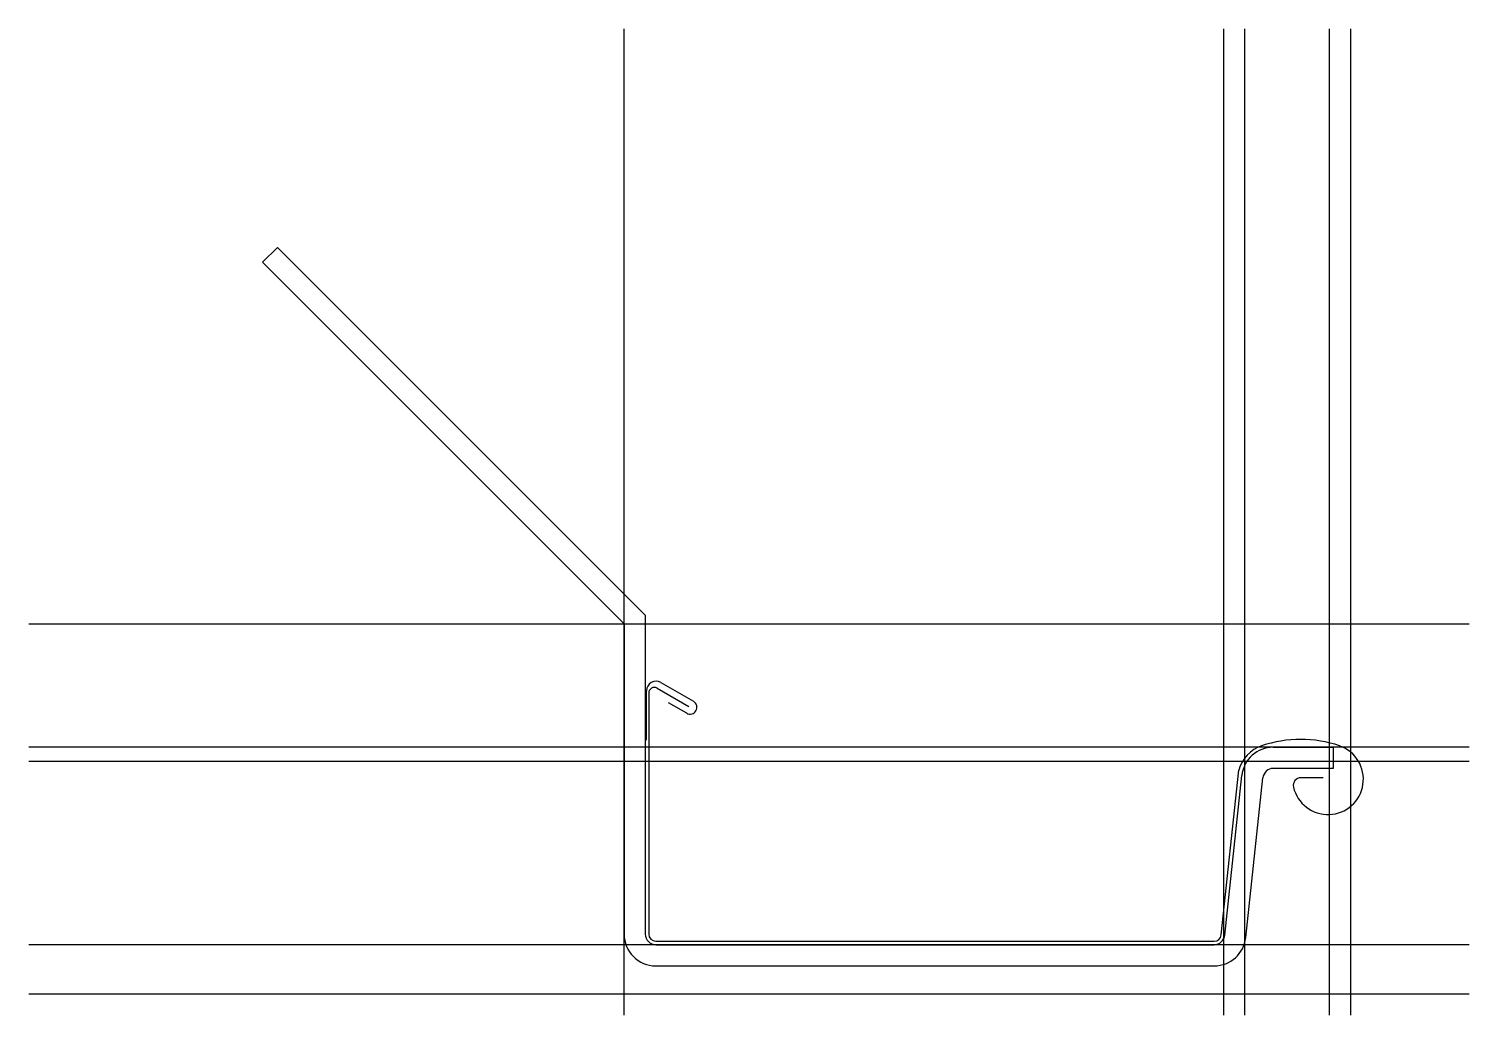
# Model space of a CAD drawing. Extents: x -169 to 240, y -111 to 169.
import ezdxf

# ---------------------------------------------------------------- set-up
doc = ezdxf.new("R2010")
doc.units = 0
doc.layers.get('0').update_dxf_attribs({"linetype": 'CONTINUOUS'})

msp = doc.modelspace()

# ---------------------------------------------------------------- linework, layer by layer
at = {"linetype": 'CONTINUOUS'}
for p, q in [((0, -111), (0, 168.76)), ((170, -111), (170, 168.76)), ((176, -111), (176, 168.76)), ((200, -111), (200, 168.76)), ((206, -111), (206, 168.76)), ((-102.53, 102.53), (-98.29, 106.77)), ((-98.29, 106.77), (6, 2.49)), ((0, 0), (-102.53, 102.53)), ((-168.76, 0), (239.59, 0)), ((0, 0), (0, -88)), ((6, 2.49), (6, -88)), ((6.36, -33.02), (6.36, -19)), ((6.98, -19.63), (6.98, -88)), ((9.38, -18.24), (18.34, -23.41)), ((10.45, -16.64), (19.7, -21.98)), ((17.77, -25.37), (12.57, -22.37)), ((239.59, -35), (-168.76, -35)), ((184.05, -35), (201, -35)), ((201, -35), (201, -41)), ((239.59, -39), (-168.76, -39)), ((169.29, -88.21), (174.3, -41.49)), ((170.29, -88.32), (175.14, -43.01)), ((176.25, -88.98), (181.11, -43.65)), ((201, -41), (184.05, -41)), ((198.18, -43.65), (191.89, -43.65)), ((239.59, -91), (-168.76, -91)), ((9, -90), (167.3, -90)), ((9, -91), (167.3, -91)), ((9, -97), (167.33, -97)), ((239.59, -105), (-168.76, -105))]:
    msp.add_line(p, q, dxfattribs=at)
for centre, radius, start, end in [((9.09, -19.01), 2.73, 60.1209, 179.8505), ((8.58, -19.63), 1.6, 59.9998, 180.1562), ((18.73, -23.65), 1.93, 329.1501, 59.9338), ((18.72, -23.73), 1.9, 239.8656, 331.2728), ((183.96, -44.07), 10, 108.6651, 165.0245), ((184.05, -43.96), 8.96, 89.9968, 173.9137), ((191.81, -67.33), 34.55, 71.3388, 108.6612), ((199.56, -44.07), 10.03, 192.7333, 70.7508), ((184.05, -43.96), 2.96, 90.0721, 173.9885), ((191.89, -45.81), 2.16, 89.9535, 192.5677), ((9, -88), 9, 180, 270), ((9, -88), 3, 180, 270), ((9, -88), 2, 180, 270), ((167.3, -88), 2, 269.9698, 353.9728), ((167.31, -88), 3, 269.8641, 353.877), ((167.33, -88.03), 8.97, 269.9971, 353.9205)]:
    msp.add_arc(centre, radius, start, end, dxfattribs=at)

doc.saveas('drawing.dxf')
